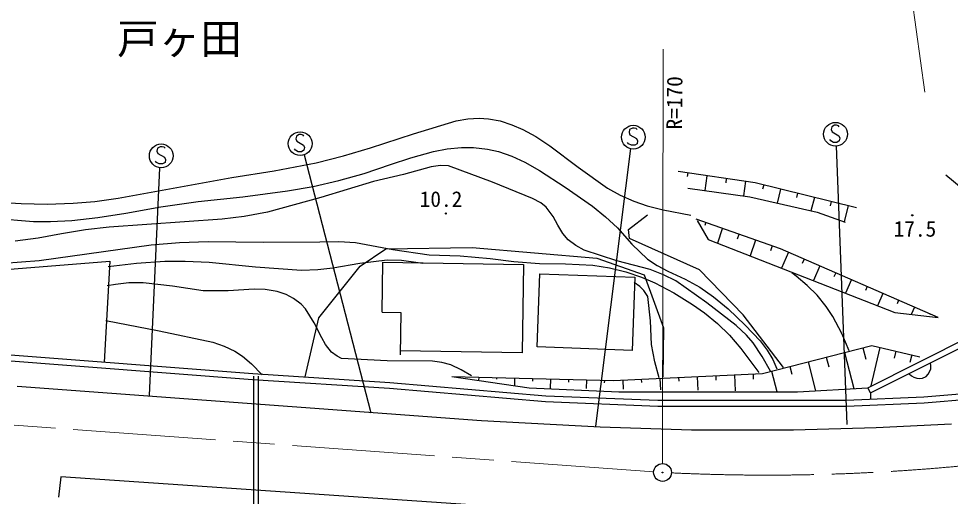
# Model space of a CAD drawing. Units: millimetres, scale not verified. Extents: x 40000 to 680000, y 20000 to 380000.
# Drawn here: x 414854 to 493308, y 279038 to 319310 of the extents above; entities that cross this region are included whole.
import ezdxf
from ezdxf.enums import TextEntityAlignment as Align

# ---------------------------------------------------------------- set-up
doc = ezdxf.new("R2010")
doc.units = ezdxf.units.MM
doc.header["$LTSCALE"] = 1000
doc.linetypes.add('CHAIN', pattern=[18.5, 12, -1.5, 3.5, -1.5])
for name, color, linetype, lineweight in [('M-BGD', 7, 'Continuous', 25), ('M-BGD-EXST', 7, 'Continuous', 25), ('M-BMK', 2, 'CHAIN', 13), ('M-BMK-SRVR', 3, 'Continuous', 25), ('M-STR-HTXT', 7, 'Continuous', 13), ('M-STR-STRC', 7, 'Continuous', 25)]:
    doc.layers.add(name, color=color, linetype=linetype, lineweight=lineweight)
doc.layers.add('M-BMK-HTXT', color=7, linetype='Continuous')
doc.styles.add('ＭＳ ゴシック', font='')
doc.styles.get('ＭＳ ゴシック').set_extended_font_data('MS Gothic')

msp = doc.modelspace()

# ---------------------------------------------------------------- linework, layer by layer
at = {"layer": 'M-BGD'}
for p, q in [((476884, 305479), (470375, 306426)), ((471189, 306308), (471144, 306001)), ((472816, 306071), (472633, 304811)), ((474443, 305834), (474389, 305461)), ((476070, 305598), (475891, 304367)), ((485404, 303349), (476884, 305479)), ((477594, 305302), (477503, 304939)), ((471204, 305006), (476411, 304296)), ((479014, 304947), (478719, 303767)), ((480434, 304592), (480348, 304246)), ((476411, 304296), (482091, 302994)), ((481854, 304237), (481573, 303113)), ((483274, 303882), (483184, 303523)), ((482091, 302994), (484457, 302166)), ((484694, 303527), (484362, 302199)), ((466206, 301545), (467816, 302776)), ((479014, 299918), (471914, 302403)), ((471981, 302302), (472928, 300693)), ((472685, 302064), (472623, 301882)), ((466301, 300788), (466206, 301545)), ((474091, 301587), (473687, 300396)), ((472171, 298137), (466301, 300788)), ((472928, 300693), (488643, 294540)), ((475498, 301110), (475370, 300733)), ((476904, 300633), (476456, 299312)), ((443598, 298443), (445779, 299897)), ((445779, 299897), (453050, 300018)), ((453050, 300018), (463532, 299109)), ((478311, 300156), (478170, 299740)), ((492268, 294119), (479014, 299918)), ((463532, 299109), (467531, 297716)), ((479677, 299628), (479088, 298281)), ((481002, 299048), (480832, 298659)), ((391799, 296404), (422529, 298868)), ((422529, 298868), (422063, 290359)), ((440145, 294081), (443598, 298443)), ((445451, 294553), (445520, 298768)), ((445520, 298768), (457377, 298575)), ((457377, 298575), (457257, 291148)), ((475863, 294350), (472171, 298137)), ((482327, 298468), (481784, 297225)), ((458504, 291632), (458727, 297804)), ((458727, 297804), (466729, 297515)), ((466729, 297515), (466505, 291343)), ((467531, 297716), (469166, 293232)), ((483653, 297888), (483497, 297531)), ((484978, 297308), (484480, 296170)), ((486304, 296728), (486161, 296402)), ((487629, 296149), (487176, 295114)), ((488954, 295569), (488825, 295274)), ((490280, 294989), (490013, 294381)), ((368777, 294458), (434569, 289397)), ((445451, 294553), (447024, 294528)), ((447024, 294528), (446966, 290959)), ((479271, 289901), (475863, 294350)), ((488643, 294540), (492268, 294119)), ((491605, 294409), (491578, 294348)), ((368208, 294000), (434533, 288898)), ((438994, 289112), (440145, 294081)), ((469166, 293232), (469106, 289112)), ((486351, 288202), (494996, 292541)), ((486575, 287755), (495121, 292045)), ((457257, 291148), (446972, 291315)), ((466505, 291343), (458504, 291632)), ((477476, 289386), (486706, 291752)), ((484398, 291161), (485175, 288132)), ((485937, 291555), (486177, 290618)), ((487376, 291595), (486615, 288359)), ((486706, 291752), (490729, 290806)), ((488718, 291279), (488581, 290697)), ((481322, 290372), (481946, 287938)), ((482860, 290766), (483070, 289947)), ((490059, 290963), (489906, 290316)), ((491668, 290032), (491631, 290282)), ((478245, 289583), (478683, 287875)), ((479783, 289977), (479947, 289339)), ((491438, 289334), (491562, 289531)), ((491562, 289531), (491651, 289800)), ((491651, 289800), (491668, 290032)), ((434533, 288898), (446085, 288148)), ((434569, 289397), (446123, 288647)), ((434664, 276354), (434664, 289180)), ((435064, 276354), (435064, 289180)), ((451323, 289149), (464932, 288794)), ((451323, 289149), (457832, 288202)), ((452079, 289129), (452079, 289102)), ((453591, 289090), (453584, 288820)), ((455103, 289050), (455100, 288915)), ((456616, 289011), (456599, 288382)), ((458128, 288971), (458122, 288739)), ((459640, 288932), (459620, 288174)), ((461152, 288893), (461146, 288670)), ((462664, 288853), (462645, 288127)), ((464176, 288814), (464170, 288600)), ((464932, 288794), (477476, 289386)), ((465716, 288831), (465751, 288078)), ((467284, 288905), (467296, 288649)), ((468852, 288979), (468897, 288028)), ((470420, 289053), (470435, 288738)), ((471988, 289127), (472042, 287979)), ((473556, 289201), (473573, 288827)), ((475124, 289275), (475187, 287930)), ((476692, 289349), (476712, 288916)), ((489845, 289382), (490025, 289204)), ((490025, 289204), (490222, 289079)), ((490222, 289079), (490490, 288991)), ((490490, 288991), (490723, 288974)), ((490723, 288974), (490973, 289010)), ((490973, 289010), (491259, 289154)), ((491259, 289154), (491438, 289334)), ((446085, 288148), (459207, 287024)), ((446123, 288647), (459238, 287523)), ((457832, 288202), (465405, 287847)), ((480434, 287847), (486351, 288202)), ((486575, 287755), (486351, 288202)), ((491082, 287429), (499868, 288177)), ((459238, 287523), (468683, 287149)), ((465405, 287847), (480434, 287847)), ((468683, 287149), (477389, 287149)), ((477389, 287149), (484542, 287149)), ((484542, 287149), (491082, 287429)), ((486575, 287755), (486571, 287236)), ((491114, 286930), (499924, 287680)), ((459207, 287024), (468673, 286649)), ((468673, 286649), (477389, 286649)), ((477389, 286649), (484553, 286649)), ((484553, 286649), (491114, 286930)), ((418410, 280678), (418222, 278965)), ((463991, 277569), (418410, 280678))]:
    msp.add_line(p, q, dxfattribs=at)
for points in [[(412653, 303877), (415062, 303718), (417262, 303679), (419454, 303750), (421266, 303906), (423248, 304186), (432805, 305924), (436369, 306490), (439902, 307158), (442208, 307739), (444489, 308420), (448090, 309607), (451695, 310687), (452680, 310869), (453630, 310928), (454421, 310874), (455404, 310681), (456371, 310370), (457312, 309959), (458394, 309366), (459572, 308593), (461954, 306781), (464444, 305027), (465495, 304440), (466643, 303924), (467774, 303540), (469130, 303194), (471446, 302751)], [(412728, 302480), (416118, 302213), (417548, 302201), (419344, 302301), (421533, 302548), (423878, 302920), (426832, 303448), (429960, 303902), (433742, 304292), (437499, 304780), (439664, 305168), (441810, 305657), (443935, 306260), (446164, 307004), (447872, 307577), (449800, 308110), (450943, 308324), (452147, 308442), (453153, 308445), (454346, 308318), (455256, 308110), (456380, 307715), (457470, 307205), (458707, 306504), (460882, 305104), (463188, 303491), (464270, 302615), (465286, 301663), (466495, 300294), (467804, 299027), (468631, 298489), (469520, 298030), (470988, 297345), (472220, 296661), (473369, 295859), (474590, 294860), (476038, 293481), (477283, 292151), (477892, 291355), (478356, 290568), (478702, 289777)], [(478159, 289580), (477474, 290816), (476703, 291978), (476135, 292641), (475265, 293455), (472799, 295360), (470192, 297212), (469161, 297721), (468041, 298150), (465225, 298907), (462474, 299793), (461758, 300178), (461127, 300670), (460674, 301211), (460259, 301910), (459869, 302624), (459287, 303412), (458833, 303775), (458126, 304147), (454749, 305523), (451051, 306894), (450386, 306922), (449602, 306812), (447251, 306161), (444725, 305569), (440297, 304244), (435801, 303008), (433837, 302637), (432003, 302395), (422468, 301725), (420479, 301505), (418460, 301176), (416492, 300813), (414556, 300563)], [(499008, 295422), (497375, 299503), (495703, 303389), (495096, 304185), (494396, 304909), (492925, 306107)], [(413595, 298709), (416582, 298921), (426016, 300250), (428410, 300434), (430810, 300518), (435486, 300460), (440216, 300504), (441817, 300518), (443215, 300437), (446362, 299861), (449432, 299412), (452032, 299310), (454563, 299095), (456548, 298838), (458702, 298677), (460901, 298653), (463214, 298518), (464603, 298298), (465970, 297968), (467300, 297522), (468418, 297032), (470011, 296186), (471608, 295211), (472619, 294499), (473697, 293605), (474700, 292622), (475668, 291513), (477186, 289476)], [(422389, 298427), (424778, 298700), (427171, 298870), (428886, 298877), (430884, 298769), (434808, 298377), (438662, 298106), (440061, 298149), (441299, 298290), (443581, 298701), (445896, 298989), (447091, 298936), (448488, 298760), (448879, 298701)], [(484792, 291302), (484160, 292775), (483412, 294215), (482859, 295053), (482100, 295988), (481247, 296825), (480321, 297590), (479951, 297879)], [(452989, 289202), (452121, 289716), (451253, 290115), (450489, 290323), (449695, 290433), (445895, 290478), (442029, 290673), (441662, 290846), (441203, 291204), (440696, 291844), (440375, 292398), (439744, 293674), (439018, 294844), (438645, 295244), (438001, 295730), (437369, 296052), (436610, 296308), (435618, 296472), (434699, 296508), (432492, 296365), (430380, 296358), (427810, 296762), (425337, 297049), (424136, 297036), (422998, 296907), (422298, 296783)], [(468782, 289019), (468421, 290378), (468143, 291850), (468049, 293846), (467826, 295886), (467506, 296403), (467169, 296730), (466682, 297057)], [(422206, 293860), (426699, 293002), (431214, 292033), (432161, 291700), (433052, 291273), (433716, 290846), (434471, 290204), (435360, 289293)]]:
    msp.add_lwpolyline(points, dxfattribs=at)
for centre, radius in [((450825, 302882), 50), ((450825, 302882), 30), ((450825, 302882), 10), ((490099, 302733), 50), ((490099, 302733), 30), ((490099, 302733), 10)]:
    msp.add_circle(centre, radius, dxfattribs=at)
at = {"layer": 'M-BGD-EXST'}
for p, q in [((466292, 309957), (466252, 309717)), ((466532, 310077), (466292, 309957)), ((466692, 310077), (466532, 310077)), ((466852, 310037), (466692, 310077)), ((466932, 309957), (466852, 310037)), ((483317, 310202), (483277, 309962)), ((483277, 309962), (483357, 309762)), ((483557, 310322), (483317, 310202)), ((483717, 310322), (483557, 310322)), ((483877, 310282), (483717, 310322)), ((483957, 310202), (483877, 310282)), ((438240, 309410), (438200, 309170)), ((438200, 309170), (438280, 308970)), ((438480, 309530), (438240, 309410)), ((438640, 309530), (438480, 309530)), ((438800, 309490), (438640, 309530)), ((438880, 309410), (438800, 309490)), ((466252, 309717), (466332, 309517)), ((466332, 309517), (466892, 309197)), ((466892, 309197), (466972, 308997)), ((483237, 309002), (483157, 309122)), ((483357, 309762), (483917, 309442)), ((483917, 309442), (483997, 309242)), ((483997, 309242), (483957, 309002)), ((426540, 308383), (426500, 308143)), ((426780, 308503), (426540, 308383)), ((426940, 308503), (426780, 308503)), ((427100, 308463), (426940, 308503)), ((427180, 308383), (427100, 308463)), ((438160, 308210), (438080, 308330)), ((438280, 308970), (438840, 308650)), ((438840, 308650), (438920, 308450)), ((438920, 308450), (438880, 308210)), ((466384, 308355), (463429, 284969)), ((466212, 308757), (466132, 308877)), ((466452, 308637), (466212, 308757)), ((466732, 308637), (466452, 308637)), ((466932, 308757), (466732, 308637)), ((466972, 308997), (466932, 308757)), ((483477, 308882), (483237, 309002)), ((483757, 308882), (483477, 308882)), ((484609, 285097), (483708, 308576)), ((483957, 309002), (483757, 308882)), ((426500, 308143), (426580, 307943)), ((426580, 307943), (427140, 307623)), ((427140, 307623), (427220, 307423)), ((438400, 308090), (438160, 308210)), ((438680, 308090), (438400, 308090)), ((438880, 308210), (438680, 308090)), ((438904, 307839), (444510, 286091)), ((426460, 307183), (426380, 307303)), ((426700, 307063), (426460, 307183)), ((426980, 307063), (426700, 307063)), ((427180, 307183), (426980, 307063)), ((427220, 307423), (427180, 307183)), ((425868, 287540), (426733, 306746))]:
    msp.add_line(p, q, dxfattribs=at)
for centre in [(466612, 309317), (483637, 309562), (438560, 308770), (426860, 307743)]:
    msp.add_circle(centre, 1000, dxfattribs=at)
at = {"layer": 'M-BMK'}
msp.add_line((468327, 281111), (370158, 288256), dxfattribs=at)
msp.add_arc((477910, 453182), 172352, 267.31108, 300.33369, dxfattribs=at)
at = {"layer": 'M-BMK-SRVR'}
for radius in [750, 30]:
    msp.add_circle((469075, 281057), radius, dxfattribs=at)
at = {"layer": 'M-STR-HTXT'}
for p, q in [((489332, 326386), (491164, 313099)), ((469076, 281807), (469130, 316726))]:
    msp.add_line(p, q, dxfattribs=at)
at = {"layer": 'M-STR-STRC'}
for p, q in [((414738, 288333), (453841, 285421)), ((453841, 285421), (463826, 284904)), ((463826, 284904), (471503, 284639)), ((480106, 284639), (487055, 284837)), ((487055, 284837), (493408, 285168)), ((471503, 284639), (480106, 284639))]:
    msp.add_line(p, q, dxfattribs=at)

# ---------------------------------------------------------------- texts
at = {"layer": 'M-BGD', "style": 'ＭＳ ゴシック'}
for s, p in [('10.2', (448623, 303044)), ('17.5', (488528, 300533))]:
    msp.add_text(s, height=1320, dxfattribs=at).set_placement(p, align=Align.BOTTOM_LEFT)
at = {"layer": 'M-BMK-HTXT', "style": 'ＭＳ ゴシック'}
msp.add_text('戸ヶ田', height=2566, dxfattribs=at).set_placement((423143, 315567), align=Align.BOTTOM_LEFT)
at = {"layer": 'M-STR-HTXT', "style": 'ＭＳ ゴシック'}
msp.add_text('R=170', height=1320, rotation=89.5, dxfattribs=at).set_placement((471110, 309958), align=Align.BOTTOM_LEFT)

doc.saveas('drawing.dxf')
